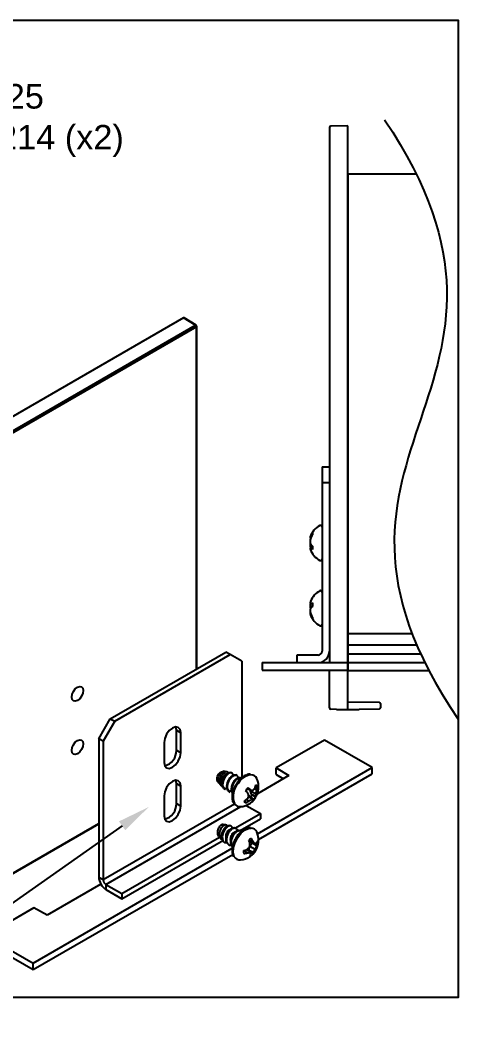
# Model space of a CAD drawing. Extents: x 0 to 8.43, y -7.74 to 0.
# Drawn here: x 4.94 to 8.43, y -7.74 to 0 of the extents above; entities that cross this region are included whole.
import ezdxf
from ezdxf import colors
from ezdxf.entities.mleader import LeaderData, LeaderLine
from ezdxf.math import Vec2, Vec3

# ---------------------------------------------------------------- set-up
doc = ezdxf.new("R2010")
doc.units = 0
doc.header["$LTSCALE"] = 0.5
doc.header["$MEASUREMENT"] = 0
for name, color, linetype in [('Brackets', 181, 'CONTINUOUS'), ('Dimension', 10, 'CONTINUOUS'), ('End Cap', 92, 'CONTINUOUS'), ('FAB DWG', 221, 'CONTINUOUS'), ('Hardware', 242, 'CONTINUOUS'), ('Housing', 150, 'CONTINUOUS')]:
    doc.layers.add(name, color=color, linetype=linetype)
doc.layers.add('Text-Unprinted', color=131, linetype='CONTINUOUS', plot=False)
doc.styles.get("Standard").update_dxf_attribs({"font": 'arial.ttf'})

msp = doc.modelspace()

# ---------------------------------------------------------------- linework, layer by layer
at = {"layer": 'Brackets', "linetype": 'Continuous', "lineweight": 25, "transparency": 16777216}
for p, q in [((7.2564, -3.4184), (7.3135, -3.4184)), ((7.2564, -3.4184), (7.2564, -4.8313)), ((7.3135, -3.5434), (7.2564, -3.5434)), ((7.0635, -4.8613), (7.0635, -4.9184)), ((7.2264, -4.8613), (7.0635, -4.8613)), ((6.7978, -4.9184), (6.7978, -4.9755)), ((6.7978, -4.9184), (7.4541, -4.9184)), ((6.7978, -4.9755), (7.4541, -4.9755))]:
    msp.add_line(p, q, dxfattribs=at)
at = {"layer": 'Brackets', "transparency": 16777216}
for p, q in [((5.6349, -5.3484), (6.5188, -4.8383)), ((5.6687, -5.3679), (6.5526, -4.8578)), ((6.5526, -4.8578), (6.5188, -4.8383)), ((6.6409, -4.9089), (6.5526, -4.8578)), ((6.6409, -4.9089), (6.6409, -5.8006)), ((5.5465, -5.5015), (5.6349, -5.3484)), ((5.6687, -5.3679), (5.5803, -5.521)), ((5.6349, -5.3484), (5.6687, -5.3679)), ((6.1405, -5.4372), (6.1743, -5.4567)), ((6.1405, -5.5903), (6.1405, -5.4372)), ((6.1743, -5.6098), (6.1743, -5.4567)), ((5.5803, -5.521), (5.5465, -5.5015)), ((5.5465, -5.5015), (5.5465, -6.5608)), ((5.5803, -5.521), (5.5803, -6.5804)), ((6.047, -5.5302), (6.047, -5.6833)), ((7.2754, -5.5123), (6.9059, -5.7255)), ((7.6395, -5.7225), (7.2754, -5.5123)), ((6.1405, -5.5903), (6.1743, -5.6098)), ((6.7622, -6.2288), (7.6395, -5.7225)), ((6.9059, -5.7255), (7.0032, -5.7837)), ((6.9059, -5.7744), (6.9059, -5.7255)), ((7.6395, -5.7713), (7.6395, -5.7225)), ((7.0032, -5.7837), (6.7616, -5.9231)), ((6.7707, -6.2727), (7.6395, -5.7713)), ((6.9059, -5.7744), (6.9616, -5.8077)), ((6.1405, -5.8455), (6.1743, -5.865)), ((6.1405, -5.9986), (6.1405, -5.8455)), ((6.1743, -6.0182), (6.1743, -5.865)), ((6.047, -5.9385), (6.047, -6.0916)), ((5.5803, -6.5804), (6.5864, -5.9997)), ((5.6015, -6.6171), (6.6338, -6.0213)), ((6.1405, -5.9986), (6.1743, -6.0182)), ((6.6741, -6.0118), (6.7839, -6.0752)), ((6.5942, -6.1847), (6.7839, -6.0752)), ((6.7839, -6.0752), (6.7839, -6.1143)), ((6.628, -6.2043), (6.7839, -6.1143)), ((5.7233, -6.6874), (6.4718, -6.2554)), ((5.0444, -7.2202), (6.569, -6.3403)), ((5.7233, -6.7264), (6.5006, -6.2778)), ((5.0444, -7.269), (6.5723, -6.3872)), ((5.5465, -6.5608), (5.5803, -6.5804)), ((5.5626, -6.6151), (5.1505, -6.8529)), ((5.6015, -6.6171), (5.7233, -6.6874)), ((5.6015, -6.6171), (5.6015, -6.6561)), ((5.6015, -6.6561), (5.7233, -6.7264)), ((5.7233, -6.6874), (5.7233, -6.7264)), ((5.0497, -6.7968), (4.6803, -7.01)), ((5.1505, -6.8529), (5.0497, -6.7968)), ((4.6803, -7.01), (5.0444, -7.2202)), ((4.6803, -7.0589), (5.0444, -7.269)), ((5.0444, -7.269), (5.0444, -7.2202))]:
    msp.add_line(p, q, dxfattribs=at)
at = {"layer": 'Brackets', "transparency": 16777216, "flags": 128}
for points in [[(6.1743, -5.4567), (6.1694, -5.4314), (6.1556, -5.4155), (6.135, -5.4115), (6.1106, -5.4199), (6.0863, -5.4396), (6.0656, -5.4674), (6.0518, -5.4993), (6.047, -5.5302)], [(6.1405, -5.4372), (6.1356, -5.4119), (6.1354, -5.4114)], [(6.047, -5.6833), (6.0518, -5.7086), (6.0656, -5.7245), (6.0863, -5.7285), (6.1106, -5.7201), (6.135, -5.7004), (6.1556, -5.6726), (6.1694, -5.6408), (6.1743, -5.6098)], [(6.1743, -5.865), (6.1694, -5.8397), (6.1556, -5.8238), (6.135, -5.8198), (6.1106, -5.8283), (6.0863, -5.8479), (6.0656, -5.8758), (6.0518, -5.9076), (6.047, -5.9385)], [(6.1405, -5.8455), (6.1356, -5.8202), (6.1354, -5.8198)], [(6.047, -6.0916), (6.0518, -6.1169), (6.0656, -6.1328), (6.0863, -6.1368), (6.1106, -6.1284), (6.135, -6.1087), (6.1556, -6.0809), (6.1694, -6.0491), (6.1743, -6.0182)]]:
    msp.add_lwpolyline(points, dxfattribs=at)
at = {"layer": 'Brackets', "linetype": 'Continuous', "lineweight": 25, "transparency": 16777216}
for radius in [0.0871, 0.03]:
    msp.add_arc((7.2264, -4.8313), radius, 270, 0, dxfattribs=at)
at = {"layer": 'Brackets', "transparency": 16777216}
for centre, radius, start, end in [((6.0234, -5.5954), 0.1172, 284.14244, 2.49588), ((6.0234, -6.0038), 0.1172, 284.14244, 2.49588), ((5.6659, -6.5554), 0.1196, 182.60229, 237.39771), ((5.6263, -6.5783), 0.0461, 182.60229, 237.39771)]:
    msp.add_arc(centre, radius, start, end, dxfattribs=at)
at = {"layer": 'Dimension', "transparency": 16777216}
msp.add_open_spline([(7.7354, -0.7618), (8.4262, -1.7936), (8.0172, -3.0572), (7.5877, -4.3036), (8.299, -5.3526)], degree=3, dxfattribs=at)
at = {"layer": 'End Cap', "linetype": 'Continuous', "lineweight": 25, "transparency": 16777216}
for p, q in [((7.3135, -0.8221), (7.3135, -4.9184)), ((7.4541, -0.8098), (7.3233, -0.8121)), ((7.4541, -5.2776), (7.4541, -0.8098)), ((7.3135, -5.2661), (7.3135, -4.9755)), ((7.4541, -5.2184), (7.6943, -5.2226)), ((7.7041, -5.2326), (7.7041, -5.2642)), ((7.3668, -5.2769), (7.3233, -5.2761)), ((7.6943, -5.2742), (7.5414, -5.2769))]:
    msp.add_line(p, q, dxfattribs=at)
at = {"layer": 'End Cap', "transparency": 16777216}
for p, q in [((6.1963, -2.2799), (4.3719, -3.3328)), ((6.2871, -2.3361), (6.1963, -2.2799)), ((6.2923, -2.3357), (6.2013, -2.2795)), ((4.466, -3.3871), (6.2871, -2.3361)), ((6.2941, -2.3483), (4.473, -3.3993)), ((6.2941, -4.9679), (6.2941, -2.3483)), ((6.297, -4.9663), (6.297, -2.3442)), ((4.4709, -6.7742), (5.5465, -6.1535)), ((4.473, -6.7697), (5.5465, -6.1501))]:
    msp.add_line(p, q, dxfattribs=at)
at = {"layer": 'End Cap', "transparency": 16777216, "flags": 128}
for points in [[(5.3393, -5.1829), (5.3427, -5.1614), (5.3523, -5.1393), (5.3666, -5.12), (5.3835, -5.1063), (5.4004, -5.1005), (5.4148, -5.1033), (5.4244, -5.1143), (5.4277, -5.1319), (5.4244, -5.1533), (5.4148, -5.1754), (5.4004, -5.1948), (5.3835, -5.2084), (5.3666, -5.2143), (5.3523, -5.2115), (5.3427, -5.2005), (5.3393, -5.1829)], [(5.3393, -5.5912), (5.3427, -5.5697), (5.3523, -5.5476), (5.3666, -5.5283), (5.3835, -5.5147), (5.4004, -5.5088), (5.4148, -5.5116), (5.4244, -5.5226), (5.4277, -5.5402), (5.4244, -5.5617), (5.4148, -5.5838), (5.4004, -5.6031), (5.3835, -5.6167), (5.3666, -5.6226), (5.3523, -5.6198), (5.3427, -5.6088), (5.3393, -5.5912)]]:
    msp.add_lwpolyline(points, dxfattribs=at)
at = {"layer": 'End Cap', "linetype": 'Continuous', "lineweight": 25, "transparency": 16777216}
for centre, radius, start, end in [((7.3235, -0.8221), 0.01, 91, 180), ((7.6941, -5.2326), 0.01, 0, 89), ((7.3235, -5.2661), 0.01, 180, 269), ((7.4541, -0.2776), 5, 269, 270), ((7.4541, -0.2776), 5, 270, 271), ((7.6941, -5.2642), 0.01, 271, 0)]:
    msp.add_arc(centre, radius, start, end, dxfattribs=at)
at = {"layer": 'End Cap', "transparency": 16777216}
for centre, radius, start, end in [((6.29, -2.3402), 0.00501, 63.6584, 125.51761), ((6.2787, -2.349), 0.0154, 2.64919, 56.77335), ((6.287, -2.3442), 0.01, 0, 58.27695), ((6.2921, -2.3438), 0.00494, 293.74891, 354.91755)]:
    msp.add_arc(centre, radius, start, end, dxfattribs=at)
msp.add_ellipse((6.1963, -2.2881), major_axis=(0.005, 0.00866), ratio=0.577277, start_param=6.265733, end_param=7.068165, dxfattribs=at)
at = {"layer": 'Hardware', "linetype": 'Continuous', "lineweight": 25, "transparency": 16777216}
for p, q in [((7.182, -3.9273), (7.182, -3.9409)), ((7.1693, -3.966), (7.1645, -3.9651)), ((7.1695, -4.0132), (7.1645, -4.0134)), ((7.1768, -3.9494), (7.1698, -3.9486)), ((7.182, -4.0369), (7.1645, -4.0401)), ((7.182, -4.0401), (7.1698, -4.0422)), ((7.182, -4.0281), (7.182, -4.0526)), ((7.182, -4.4878), (7.1645, -4.4864)), ((7.182, -4.4712), (7.1698, -4.469)), ((7.182, -4.4621), (7.182, -4.4884)), ((7.1675, -4.5376), (7.1645, -4.5381)), ((7.1745, -4.5572), (7.1698, -4.5576)), ((7.182, -4.571), (7.182, -4.5808))]:
    msp.add_line(p, q, dxfattribs=at)
at = {"layer": 'Hardware', "transparency": 16777216}
for p, q in [((6.5262, -5.7549), (6.5045, -5.7504)), ((6.5614, -5.7623), (6.5523, -5.7604)), ((6.6029, -5.7815), (6.5985, -5.7789)), ((6.6383, -5.8019), (6.6338, -5.7993)), ((6.4546, -5.8278), (6.4569, -5.8246)), ((6.4595, -5.8333), (6.4546, -5.8278)), ((6.4658, -5.8297), (6.4569, -5.8246)), ((6.4595, -5.8333), (6.4658, -5.8297)), ((6.4595, -5.8333), (6.4664, -5.8377)), ((6.4722, -5.8475), (6.4833, -5.8598)), ((6.4835, -5.8601), (6.494, -5.8541)), ((6.5053, -5.8832), (6.4954, -5.8659)), ((6.5097, -5.8858), (6.5295, -5.8745)), ((6.7474, -5.8649), (6.7617, -5.8667)), ((6.5125, -5.8871), (6.5053, -5.8832)), ((6.5086, -5.8864), (6.5163, -5.8908)), ((6.5169, -5.8897), (6.5097, -5.8858)), ((6.535, -5.8939), (6.5255, -5.8943)), ((6.5478, -5.9075), (6.5407, -5.9036)), ((6.5451, -5.9062), (6.5649, -5.8949)), ((6.5522, -5.9101), (6.5451, -5.9062)), ((6.5472, -5.9086), (6.5516, -5.9112)), ((6.5704, -5.9143), (6.5609, -5.9147)), ((6.6818, -5.8842), (6.7073, -5.8923)), ((6.6939, -5.9442), (6.7182, -5.9646)), ((6.695, -5.9375), (6.7033, -5.9389)), ((6.7033, -5.9389), (6.7312, -5.9643)), ((6.7079, -5.9023), (6.7117, -5.8932)), ((6.7129, -5.9257), (6.7079, -5.9023)), ((6.7079, -5.9023), (6.7502, -5.9204)), ((6.7179, -5.9311), (6.7129, -5.9257)), ((6.7129, -5.9257), (6.7499, -5.9384)), ((6.7179, -5.9311), (6.7504, -5.9462)), ((6.7397, -5.8835), (6.7564, -5.8931)), ((6.6622, -5.978), (6.6709, -5.9922)), ((6.6786, -5.9664), (6.6952, -5.9776)), ((6.5203, -6.162), (6.4996, -6.1576)), ((6.5555, -6.1694), (6.5443, -6.167)), ((6.597, -6.1864), (6.5925, -6.1838)), ((6.4666, -6.2496), (6.4791, -6.2635)), ((6.6323, -6.2068), (6.6279, -6.2042)), ((6.4993, -6.2861), (6.5028, -6.29)), ((6.5412, -6.3135), (6.5457, -6.3161)), ((6.6965, -6.277), (6.7271, -6.288)), ((6.6966, -6.3539), (6.7035, -6.3243)), ((6.7008, -6.2921), (6.7406, -6.3041)), ((6.7035, -6.3243), (6.724, -6.2999)), ((6.7035, -6.3243), (6.7443, -6.3468)), ((6.724, -6.2999), (6.7248, -6.2993)), ((6.724, -6.2999), (6.7574, -6.3237)), ((6.7517, -6.2999), (6.7666, -6.3047)), ((6.661, -6.3567), (6.6832, -6.3746)), ((6.6801, -6.3499), (6.7054, -6.3735)), ((6.696, -6.3647), (6.6975, -6.3636)), ((6.6975, -6.3636), (6.6966, -6.3539)), ((6.6966, -6.3539), (6.7341, -6.3696)), ((6.6975, -6.3636), (6.7257, -6.3855))]:
    msp.add_line(p, q, dxfattribs=at)
at = {"layer": 'Hardware', "transparency": 16777216, "flags": 128}
for points in [[(6.4569, -5.8246), (6.4523, -5.815), (6.4521, -5.8018), (6.4563, -5.7869), (6.4643, -5.7726), (6.4749, -5.7611), (6.4865, -5.7542), (6.4938, -5.7527)], [(6.5361, -5.7648), (6.5355, -5.7622), (6.5293, -5.7559), (6.5202, -5.7549), (6.5091, -5.7596), (6.4975, -5.7694), (6.487, -5.7838), (6.4789, -5.8014), (6.4743, -5.8198), (6.4741, -5.8376), (6.4786, -5.8529), (6.4835, -5.8601), (6.4835, -5.8601)], [(6.4996, -6.1576), (6.4987, -6.1575), (6.488, -6.1586)], [(6.5753, -6.3725), (6.5775, -6.3353), (6.5897, -6.2952), (6.6105, -6.2565), (6.6378, -6.2233), (6.6684, -6.1993), (6.6992, -6.187), (6.7139, -6.1858)], [(6.4998, -6.2859), (6.5022, -6.2893), (6.5028, -6.29)], [(6.5844, -6.4047), (6.5833, -6.4026), (6.5753, -6.3725)]]:
    msp.add_lwpolyline(points, dxfattribs=at)
at = {"layer": 'Hardware', "linetype": 'Continuous', "lineweight": 25, "transparency": 16777216}
for centre, radius, start, end in [((7.2453, -3.8786), 0.011, 0, 117.70008), ((7.3104, -4.0026), 0.151, 117.70008, 162.38798), ((7.2739, -3.994), 0.1135, 144.05487, 156.45778), ((7.3, -4.0172), 0.1405, 147.11484, 157.86886), ((7.2214, -3.9743), 0.0576, 153.54123, 170.8358), ((7.3164, -4.0067), 0.1526, 163.83063, 174.36933), ((7.2678, -3.9787), 0.1041, 187.18748, 199.74503), ((7.2646, -4.0259), 0.1008, 166.64891, 172.9122), ((7.3164, -3.9985), 0.1526, 185.63067, 196.16937), ((7.2446, -3.9621), 0.091, 214.72543, 226.51215), ((7.2208, -4.031), 0.057, 189.11704, 197.61717), ((7.1713, -4.0309), 0.0114, 233.63637, 262.60025), ((7.3104, -4.0026), 0.151, 197.61202, 242.29992), ((7.2129, -4.0042), 0.0575, 221.393, 237.40733), ((7.2453, -4.1266), 0.011, 242.29992, 0), ((7.3104, -4.5026), 0.151, 117.70008, 159.93583), ((7.2453, -4.3786), 0.011, 0, 117.70008), ((7.2422, -4.4777), 0.0784, 157.40627, 172.25018), ((7.1784, -4.4366), 0.0335, 245.41064, 255.05871), ((7.316, -4.5013), 0.1522, 167.47068, 174.39611), ((7.2455, -4.4748), 0.0819, 188.17084, 199.86797), ((7.2017, -4.511), 0.0527, 111.97492, 127.2299), ((7.2471, -4.5308), 0.0834, 157.83509, 171.74455), ((7.3158, -4.5039), 0.1521, 185.60109, 196.18626), ((7.174, -4.5577), 0.0218, 107.55041, 115.75807), ((7.2422, -4.5275), 0.0784, 187.74982, 202.59373), ((7.3104, -4.5026), 0.151, 200.06417, 242.29992), ((7.2318, -4.556), 0.084, 126.35407, 137.52471), ((7.309, -4.4929), 0.1491, 200.99766, 211.57168), ((7.2889, -4.5097), 0.1284, 201.90175, 213.58302), ((7.2453, -4.6266), 0.011, 242.29992, 0)]:
    msp.add_arc(centre, radius, start, end, dxfattribs=at)
at = {"layer": 'Hardware', "transparency": 16777216}
for centre, radius, start, end in [((6.7262, -5.904), 0.1273, 96.52451, 150.44067), ((6.7123, -5.8256), 0.0481, 23.57956, 90.66609), ((6.5758, -5.854), 0.0813, 154.81708, 188.43326), ((6.7309, -5.9446), 0.155, 138.14293, 200.12812), ((6.7858, -5.9665), 0.1326, 138.10387, 150.11637), ((6.4564, -6.2227), 0.4149, 52.78632, 56.20554), ((6.6262, -5.7901), 0.147, 313.74339, 322.80439), ((6.6198, -5.8709), 0.151, 324.11012, 25.30286), ((6.5952, -5.823), 0.1583, 339.3036, 348.52918), ((6.7353, -5.8798), 0.0294, 26.32278, 59.26463), ((6.6182, -5.8515), 0.1443, 343.2403, 353.92293), ((4.8853, -7.6884), 2.5269, 44.46904, 45.03794), ((6.5267, -5.8552), 0.1894, 325.12096, 333.22254), ((6.4436, -6.0106), 0.2618, 15.52087, 20.65608), ((6.8815, -5.0485), 0.8616, 258.3335, 259.72481), ((6.6265, -5.875), 0.1073, 319.75991, 328.46033), ((6.6355, -5.8802), 0.1326, 318.10387, 330.11637), ((6.6768, -5.9285), 0.0738, 352.32484, 6.31323), ((6.737, -5.9431), 0.0138, 346.64391, 20.02366), ((6.59, -5.8696), 0.168, 342.39544, 351.95501), ((6.6268, -5.9737), 0.048, 210.26504, 276.53238), ((6.6198, -5.8709), 0.151, 274.71477, 324.11012), ((6.549, -5.8044), 0.2075, 302.22403, 309.92654), ((6.686, -5.9669), 0.0294, 206.32278, 239.26463), ((6.5969, -5.8411), 0.1682, 296.10846, 305.75466), ((6.6281, -5.8324), 0.16, 294.80259, 304.26018), ((6.7232, -5.9097), 0.0551, 264.72234, 278.31294), ((6.7134, -5.9793), 0.0233, 26.95226, 40.12952), ((6.7125, -6.2336), 0.0478, 23.35158, 88.27487), ((6.7532, -6.3406), 0.0852, 116.38238, 132.52456), ((6.6198, -6.2792), 0.151, 304.45347, 25.30286), ((6.5425, -6.3652), 0.2001, 22.70913, 30.29001), ((6.5424, -6.1764), 0.2218, 308.69215, 315.92273), ((6.3944, -6.395), 0.3232, 16.42515, 21.25033), ((6.4793, -6.2955), 0.2252, 351.0068, 357.9527), ((6.5915, -6.4149), 0.1858, 36.62237, 43.10171), ((6.7152, -6.213), 0.0946, 285.59321, 295.10511), ((6.6231, -6.2624), 0.1477, 325.15756, 335.51075), ((6.6938, -6.2506), 0.078, 321.99563, 335.44675), ((6.6851, -6.2768), 0.0862, 327.07293, 341.10138), ((6.7024, -6.2993), 0.0645, 355.17402, 14.62448), ((6.627, -6.3817), 0.0484, 208.45995, 276.25539), ((6.6198, -6.2792), 0.151, 274.71477, 304.45347), ((6.7189, -6.364), 0.0645, 175.17402, 194.62448), ((6.5785, -6.0921), 0.2771, 285.9539, 291.72553), ((6.631, -6.1949), 0.1872, 277.84566, 286.20705), ((6.6864, -6.2184), 0.1562, 268.8256, 276.98786), ((6.607, -6.4306), 0.1138, 23.49385, 30.15219), ((6.6609, -6.3734), 0.0519, 330.37854, 346.73991), ((6.6681, -6.3227), 0.0852, 296.38238, 312.52456), ((6.6753, -6.3485), 0.0625, 323.73436, 340.22331), ((6.6207, -6.3057), 0.1302, 330.58512, 341.59171)]:
    msp.add_arc(centre, radius, start, end, dxfattribs=at)
for points, knots in [([(6.4725, -5.8478), (6.4699, -5.8442), (6.4647, -5.8369), (6.4616, -5.8209), (6.4628, -5.8032), (6.4682, -5.7854), (6.4762, -5.7698), (6.486, -5.7578), (6.4959, -5.7513), (6.5022, -5.7491), (6.5043, -5.7504), (6.5045, -5.7505)], [0, 0, 0, 0, 0.123241, 0.250672, 0.378978, 0.507069, 0.629373, 0.751837, 0.874095, 0.990617, 1, 1, 1, 1]), ([(6.4941, -5.838), (6.493, -5.8336), (6.4908, -5.8247), (6.4934, -5.8084), (6.4992, -5.7926), (6.5078, -5.7794), (6.5176, -5.7713), (6.5253, -5.7683), (6.5283, -5.7704), (6.5293, -5.7712)], [0, 0, 0, 0, 0.143685, 0.294784, 0.451069, 0.607354, 0.758454, 0.916202, 1, 1, 1, 1]), ([(6.4954, -5.8659), (6.4942, -5.8593), (6.4918, -5.8461), (6.4955, -5.8232), (6.5037, -5.8011), (6.5152, -5.7819), (6.5288, -5.7679), (6.5422, -5.76), (6.5491, -5.7605), (6.5523, -5.7607)], [0, 0, 0, 0, 0.148692, 0.297384, 0.445265, 0.588067, 0.731383, 0.874101, 1, 1, 1, 1]), ([(6.5754, -5.7807), (6.5752, -5.7782), (6.5744, -5.7708), (6.5676, -5.7637), (6.5569, -5.7608), (6.5432, -5.765), (6.5285, -5.7758), (6.515, -5.7922), (6.5065, -5.808), (6.5031, -5.8173), (6.5023, -5.8195)], [0, 0, 0, 0, 0.0731279, 0.216108, 0.361032, 0.5082261, 0.6553851, 0.8039273, 0.9552146, 1, 1, 1, 1]), ([(6.5407, -5.9036), (6.5369, -5.8985), (6.5294, -5.8881), (6.527, -5.8639), (6.532, -5.8377), (6.5432, -5.8123), (6.5589, -5.7916), (6.5763, -5.779), (6.5902, -5.7748), (6.5959, -5.7787), (6.5979, -5.7801)], [0, 0, 0, 0, 0.131475, 0.26648, 0.39603, 0.529837, 0.663644, 0.793194, 0.928198, 1, 1, 1, 1]), ([(6.5451, -5.9062), (6.5414, -5.901), (6.5338, -5.8906), (6.5314, -5.8665), (6.5364, -5.8403), (6.5476, -5.8148), (6.5633, -5.7942), (6.5808, -5.7813), (6.5967, -5.7775), (6.6079, -5.7843), (6.6136, -5.7931), (6.6129, -5.8002), (6.6128, -5.8004)], [0, 0, 0, 0, 0.1099552, 0.2228622, 0.3312074, 0.4431128, 0.5550183, 0.6633635, 0.7762705, 0.8862257, 0.9961809, 1, 1, 1, 1]), ([(6.5704, -5.9143), (6.5689, -5.9121), (6.5638, -5.9043), (6.5625, -5.8842), (6.5673, -5.8582), (6.5786, -5.8327), (6.5942, -5.812), (6.6116, -5.7994), (6.6256, -5.7952), (6.6312, -5.7991), (6.6332, -5.8005)], [0, 0, 0, 0, 0.060013, 0.206125, 0.346335, 0.491152, 0.635968, 0.776178, 0.922291, 1, 1, 1, 1]), ([(6.5725, -5.9129), (6.5719, -5.9119), (6.5677, -5.9052), (6.567, -5.8866), (6.5717, -5.8608), (6.583, -5.8352), (6.5986, -5.8145), (6.616, -5.802), (6.63, -5.7977), (6.6357, -5.8016), (6.6376, -5.803)], [0, 0, 0, 0, 0.027301, 0.178499, 0.323587, 0.473444, 0.6233, 0.768389, 0.919586, 1, 1, 1, 1]), ([(6.7047, -5.7745), (6.7018, -5.7742), (6.6901, -5.7728), (6.667, -5.7818), (6.6385, -5.8004), (6.6184, -5.8213), (6.6088, -5.8342), (6.6068, -5.8369)], [0, 0, 0, 0, 0.090579, 0.365271, 0.652495, 0.928997, 1, 1, 1, 1]), ([(6.4835, -5.8601), (6.4864, -5.8631), (6.4899, -5.8666), (6.4949, -5.8672), (6.4957, -5.8673)], [0, 0, 0, 0, 0.826406, 1, 1, 1, 1]), ([(6.5097, -5.8858), (6.506, -5.8806), (6.4985, -5.8702), (6.4957, -5.8458), (6.5001, -5.8282), (6.5023, -5.8195)], [0, 0, 0, 0, 0.3286, 0.666022, 1, 1, 1, 1]), ([(6.6068, -5.8369), (6.6028, -5.8427), (6.5911, -5.8598), (6.5766, -5.8915), (6.5668, -5.9296), (6.5672, -5.9643), (6.5717, -5.9866), (6.5782, -5.9938), (6.5785, -5.9941)], [0, 0, 0, 0, 0.113797, 0.330872, 0.54928, 0.769424, 0.991866, 1, 1, 1, 1]), ([(6.467, -6.2493), (6.4646, -6.2463), (6.4595, -6.2398), (6.4565, -6.2249), (6.4574, -6.208), (6.4623, -6.1909), (6.4697, -6.176), (6.4789, -6.1644), (6.485, -6.1605), (6.488, -6.1586)], [0, 0, 0, 0, 0.131247, 0.280128, 0.429204, 0.578029, 0.719873, 0.861866, 1, 1, 1, 1]), ([(6.5294, -6.1709), (6.5291, -6.1699), (6.5281, -6.1654), (6.5223, -6.1618), (6.5133, -6.1614), (6.5023, -6.1668), (6.4909, -6.1772), (6.4809, -6.192), (6.4734, -6.2094), (6.4694, -6.2277), (6.4699, -6.2451), (6.4751, -6.2593), (6.4823, -6.2682), (6.4887, -6.2699), (6.4908, -6.2704)], [0, 0, 0, 0, 0.02781, 0.114785, 0.204494, 0.294916, 0.385097, 0.477538, 0.571078, 0.664458, 0.759635, 0.85629, 0.95286, 1, 1, 1, 1]), ([(6.4994, -6.2859), (6.4992, -6.2858), (6.4946, -6.2825), (6.49, -6.2704), (6.4868, -6.251), (6.4897, -6.2289), (6.4973, -6.2075), (6.5082, -6.1888), (6.5211, -6.175), (6.5342, -6.1669), (6.541, -6.167), (6.5443, -6.1671)], [0, 0, 0, 0, 0.006965, 0.138259, 0.265043, 0.392285, 0.518994, 0.640961, 0.763438, 0.88555, 1, 1, 1, 1]), ([(6.5689, -6.1867), (6.5685, -6.1839), (6.5674, -6.1765), (6.5602, -6.1699), (6.5493, -6.1681), (6.5359, -6.1732), (6.5216, -6.1845), (6.5088, -6.2012), (6.4987, -6.2216), (6.4926, -6.2434), (6.4919, -6.2644), (6.4954, -6.2783), (6.499, -6.2845), (6.4998, -6.2859)], [0, 0, 0, 0, 0.0601649, 0.1567818, 0.2551583, 0.3547733, 0.4543066, 0.555193, 0.6576597, 0.760102, 0.8635072, 0.9688234, 1, 1, 1, 1]), ([(6.5417, -6.3128), (6.5379, -6.3103), (6.529, -6.3045), (6.5221, -6.2856), (6.5217, -6.2609), (6.529, -6.2344), (6.5417, -6.2101), (6.5584, -6.1915), (6.5754, -6.1819), (6.5874, -6.1798), (6.5913, -6.1838), (6.592, -6.1846)], [0, 0, 0, 0, 0.094008, 0.22028, 0.346552, 0.468807, 0.596209, 0.72028, 0.844351, 0.971753, 1, 1, 1, 1]), ([(6.5644, -6.3196), (6.5592, -6.3195), (6.5474, -6.3193), (6.5344, -6.3078), (6.5264, -6.2884), (6.5261, -6.2634), (6.5334, -6.237), (6.5461, -6.2127), (6.5627, -6.1942), (6.5801, -6.1839), (6.5946, -6.1835), (6.6047, -6.1914), (6.6058, -6.2016), (6.6063, -6.206)], [0, 0, 0, 0, 0.075397, 0.16852, 0.264703, 0.360886, 0.454009, 0.551053, 0.64556, 0.740067, 0.837111, 0.930234, 1, 1, 1, 1]), ([(6.7074, -6.1822), (6.6994, -6.1825), (6.682, -6.1832), (6.6536, -6.1976), (6.625, -6.2213), (6.5996, -6.2534), (6.5802, -6.2901), (6.5688, -6.3276), (6.5666, -6.3529), (6.5675, -6.365), (6.5676, -6.3666)], [0, 0, 0, 0, 0.119838, 0.260198, 0.405135, 0.550379, 0.695469, 0.84094, 0.979624, 1, 1, 1, 1]), ([(6.523, -6.2616), (6.5228, -6.2612), (6.5207, -6.2567), (6.5209, -6.245), (6.5242, -6.2287), (6.531, -6.2134), (6.5403, -6.2016), (6.5498, -6.1952), (6.5564, -6.1936), (6.5584, -6.1958), (6.5588, -6.1962)], [0, 0, 0, 0, 0.016208, 0.175589, 0.329683, 0.490557, 0.64704, 0.803523, 0.964397, 1, 1, 1, 1]), ([(6.5584, -6.282), (6.5582, -6.2816), (6.556, -6.2771), (6.5562, -6.2654), (6.5595, -6.2491), (6.5664, -6.2338), (6.5757, -6.222), (6.5852, -6.2156), (6.5917, -6.214), (6.5938, -6.2162), (6.5942, -6.2166)], [0, 0, 0, 0, 0.016208, 0.175589, 0.329683, 0.490557, 0.64704, 0.803523, 0.964397, 1, 1, 1, 1]), ([(6.5771, -6.3332), (6.5733, -6.3307), (6.5643, -6.3249), (6.5575, -6.306), (6.557, -6.2813), (6.5644, -6.2548), (6.577, -6.2305), (6.5938, -6.2119), (6.6107, -6.2023), (6.6227, -6.2002), (6.6267, -6.2042), (6.6274, -6.205)], [0, 0, 0, 0, 0.094008, 0.22028, 0.346552, 0.468807, 0.596209, 0.72028, 0.844351, 0.971753, 1, 1, 1, 1]), ([(6.5705, -6.3263), (6.5675, -6.3205), (6.5614, -6.3087), (6.5616, -6.2837), (6.5688, -6.2574), (6.5815, -6.2331), (6.5982, -6.2144), (6.6151, -6.2048), (6.6272, -6.2028), (6.6311, -6.2068), (6.6318, -6.2075)], [0, 0, 0, 0, 0.1337789, 0.2740594, 0.4098767, 0.5514126, 0.6892482, 0.8270838, 0.9686197, 1, 1, 1, 1]), ([(6.5291, -6.2992), (6.5237, -6.2992), (6.5117, -6.2991), (6.5041, -6.2906), (6.4998, -6.2859)], [0, 0, 0, 0, 0.439759, 1, 1, 1, 1]), ([(6.5676, -6.3666), (6.5682, -6.3724), (6.5696, -6.3851), (6.5754, -6.3946), (6.5785, -6.3998)], [0, 0, 0, 0, 0.458767, 1, 1, 1, 1])]:
    msp.add_open_spline(points, degree=3, knots=knots, dxfattribs=at)
at = {"layer": 'Housing', "transparency": 16777216}
for p, q in [((7.9466, -4.6983), (7.4541, -4.6983)), ((7.9824, -4.7862), (7.4541, -4.7862)), ((8.0133, -4.8553), (7.4541, -4.8553)), ((7.4541, -4.9184), (8.0435, -4.9184))]:
    msp.add_line(p, q, dxfattribs=at)
msp.add_lwpolyline([(7.9781, -1.1784), (7.4541, -1.1784), (7.4541, -4.9784), (8.0739, -4.9784)], dxfattribs=at)
at = {"layer": 'Text-Unprinted', "ltscale": 0.5, "transparency": 16777216}
msp.add_lwpolyline([(0, 0), (8.299, 0), (8.299, -7.4838), (0, -7.4838)], close=True, dxfattribs=at)

# ---------------------------------------------------------------- leaders
at = {"layer": 'FAB DWG', "transparency": 16777216}
ml = msp.add_multileader_mtext('Standard', dxfattribs=at)
ml.set_content('BK01125\\PHW63214 (x2)', color=256)
ml.set_leader_properties()
ml.build(insert=Vec2(0, 0))
ml.multileader.update_dxf_attribs({"text_right_attachment_type": 2, "dogleg_length": 0.36, "arrow_head_size": 0.25})
ctx = ml.context
ctx.base_point, ctx.char_height, ctx.arrow_head_size, ctx.landing_gap_size, ctx.plane_origin = Vec3(3.9553, -0.6102), 0.188, 0.25, 0.09, Vec3(4.5683, -1.1922)
ctx.right_attachment = 2
notes = []
notes.append((ctx, [(1, (1, 1, 0), (3.5953, -0.6102), (1, 0), 0.36, [(0, [(3.0955, -1.1922)], 0, [])])]))
ctx.mtext.insert, ctx.mtext.width, ctx.mtext.flow_direction = Vec3(4.0453, -0.4885), 1.736568, 5
ml = msp.add_multileader_mtext('Standard', dxfattribs=at)
ml.set_content('BK01180\\PHW63214 (x2)', color=256)
ml.set_leader_properties()
ml.build(insert=Vec2(0, 0))
ml.multileader.update_dxf_attribs({"text_right_attachment_type": 2, "dogleg_length": 0.36, "arrow_head_size": 0.25})
ctx = ml.context
ctx.base_point, ctx.char_height, ctx.arrow_head_size, ctx.landing_gap_size, ctx.plane_origin = Vec3(2.1345, -6.9847), 0.188, 0.25, 0.09, Vec3(4.8559, -7.056)
ctx.right_attachment, ctx.text_align_type = 2, 2
notes.append((ctx, [(0, (1, 1, 0), (4.3371, -7.1434), (-1, 0), 0.36, [(0, [(5.9296, -6.024)], 0, [])])]))
ctx.mtext.insert, ctx.mtext.alignment, ctx.mtext.flow_direction = Vec3(3.8871, -6.8631), 3, 5
for ctx, leaders in notes:
    for number, flags, end, landing, length, lines in leaders:
        leader = LeaderData()
        leader.index, (leader.has_last_leader_line, leader.has_dogleg_vector, leader.attachment_direction) = number, flags
        leader.last_leader_point, leader.dogleg_vector, leader.dogleg_length = Vec3(end), Vec3(landing), length
        for number, points, colour, breaks in lines:
            line = LeaderLine()
            line.index, line.vertices, line.color, line.breaks = number, Vec3.list(points), colors.encode_raw_color(colour), breaks
            leader.lines.append(line)
        ctx.leaders.append(leader)

doc.saveas('drawing.dxf')
